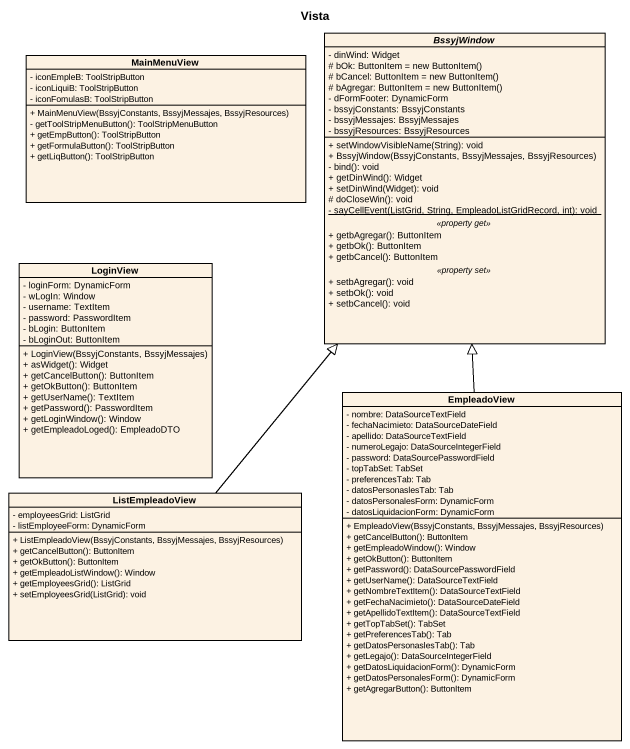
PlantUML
@startuml
title Vista
hide circle
hide empty members
skinparam classAttributeIconSize 0
class MainMenuView {
  - iconEmpleB: ToolStripButton
  - iconLiquiB: ToolStripButton
  - iconFomulasB: ToolStripButton
  + MainMenuView(BssyjConstants, BssyjMessajes, BssyjResources)
  - getToolStripMenuButton(): ToolStripMenuButton
  + getEmpButton(): ToolStripButton
  + getFormulaButton(): ToolStripButton
  + getLiqButton(): ToolStripButton
}
abstract class BssyjWindow {
  - dinWind: Widget
  {field} # bOk: ButtonItem = new ButtonItem()
  {field} # bCancel: ButtonItem = new ButtonItem()
  {field} # bAgregar: ButtonItem = new ButtonItem()
  - dFormFooter: DynamicForm
  - bssyjConstants: BssyjConstants
  - bssyjMessajes: BssyjMessajes
  - bssyjResources: BssyjResources
  --
  + setWindowVisibleName(String): void
  + BssyjWindow(BssyjConstants, BssyjMessajes, BssyjResources)
  - bind(): void
  + getDinWind(): Widget
  + setDinWind(Widget): void
  # doCloseWin(): void
  {static} - sayCellEvent(ListGrid, String, EmpleadoListGridRecord, int): void
  .. <<property get>> ..
  + getbAgregar(): ButtonItem
  + getbOk(): ButtonItem
  + getbCancel(): ButtonItem
  .. <<property set>> ..
  + setbAgregar(): void
  + setbOk(): void
  + setbCancel(): void
}
class LoginView {
  - loginForm: DynamicForm
  - wLogIn: Window
  - username: TextItem
  - password: PasswordItem
  - bLogin: ButtonItem
  - bLoginOut: ButtonItem
  + LoginView(BssyjConstants, BssyjMessajes)
  + asWidget(): Widget
  + getCancelButton(): ButtonItem
  + getOkButton(): ButtonItem
  + getUserName(): TextItem
  + getPassword(): PasswordItem
  + getLoginWindow(): Window
  + getEmpleadoLoged(): EmpleadoDTO
}
class EmpleadoView {
  - nombre: DataSourceTextField
  - fechaNacimieto: DataSourceDateField
  - apellido: DataSourceTextField
  - numeroLegajo: DataSourceIntegerField
  - password: DataSourcePasswordField
  - topTabSet: TabSet
  - preferencesTab: Tab
  - datosPersonaslesTab: Tab
  - datosPersonalesForm: DynamicForm
  - datosLiquidacionForm: DynamicForm
  + EmpleadoView(BssyjConstants, BssyjMessajes, BssyjResources)
  + getCancelButton(): ButtonItem
  + getEmpleadoWindow(): Window
  + getOkButton(): ButtonItem
  + getPassword(): DataSourcePasswordField
  + getUserName(): DataSourceTextField
  + getNombreTextItem(): DataSourceTextField
  + getFechaNacimieto(): DataSourceDateField
  + getApellidoTextItem(): DataSourceTextField
  + getTopTabSet(): TabSet
  + getPreferencesTab(): Tab
  + getDatosPersonaslesTab(): Tab
  + getLegajo(): DataSourceIntegerField
  + getDatosLiquidacionForm(): DynamicForm
  + getDatosPersonalesForm(): DynamicForm
  + getAgregarButton(): ButtonItem
}
class ListEmpleadoView {
  - employeesGrid: ListGrid
  - listEmployeeForm: DynamicForm
  + ListEmpleadoView(BssyjConstants, BssyjMessajes, BssyjResources)
  + getCancelButton(): ButtonItem
  + getOkButton(): ButtonItem
  + getEmpleadoListWindow(): Window
  + getEmployeesGrid(): ListGrid
  + setEmployeesGrid(ListGrid): void
}
EmpleadoView -up-|> BssyjWindow
ListEmpleadoView -up-|> BssyjWindow
@enduml
